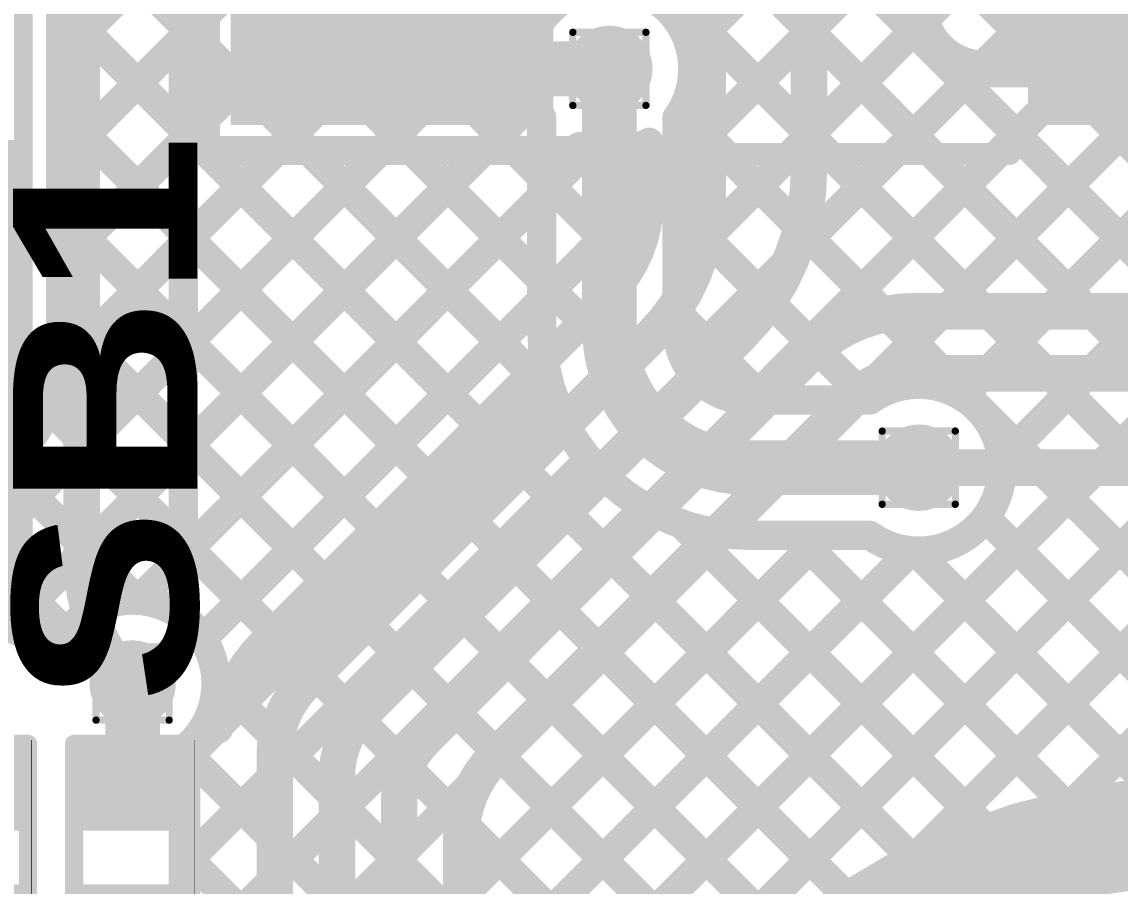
# Model space of a CAD drawing. Header units: inches. Extents: x -17 to 443, y -40 to 218.
# Drawn here: x 104.4 to 112.03, y 137.41 to 143.41 of the extents above; entities that cross this region are included whole.
import ezdxf

# ---------------------------------------------------------------- set-up
doc = ezdxf.new("R2010")
doc.units = ezdxf.units.IN
for name, color, linetype in [('Bottom Layer', 5, 'Continuous'), ('Drill Drawing', 1, 'Continuous'), ('Top Layer', 1, 'Continuous'), ('Top Overlay', 2, 'Continuous'), ('Top Paste', 8, 'Continuous'), ('Top Solder', 216, 'Continuous'), ('Via Holes', 16, 'Continuous')]:
    doc.layers.add(name, color=color, linetype=linetype)
doc.styles.add('Arial Black_Bold', font='', dxfattribs={"height": 0.2})
doc.styles.get('Arial Black_Bold').set_extended_font_data('Arial Black', bold=True)

# ---------------------------------------------------------------- blocks, each defined once
blk = doc.blocks.new('S______B______0402_20')
at = {"layer": 'Top Layer'}
for points in [[(-0.6985, -0.3175), (-0.6985, 0.3175), (-0.2412999999999999, 0.3175), (-0.2413, -0.3175)], [(0.2412999999999999, -0.3175), (0.2413, 0.3175), (0.6985, 0.3175), (0.6985, -0.3175)]]:
    blk.add_hatch(color=1, dxfattribs=at).paths.add_polyline_path(points)
at = {"layer": 'Top Paste'}
for points in [[(-0.6985, -0.3175), (-0.6985, 0.3175), (-0.2412999999999999, 0.3175), (-0.2413, -0.3175)], [(0.2412999999999999, -0.3175), (0.2413, 0.3175), (0.6985, 0.3175), (0.6985, -0.3175)]]:
    blk.add_hatch(color=8, dxfattribs=at).paths.add_polyline_path(points)
at = {"layer": 'Top Solder'}
for points in [[(-0.75350116, -0.37250116), (-0.75350116, 0.37250116), (-0.1862988399999999, 0.37250116), (-0.18629884, -0.37250116)], [(0.1862988399999999, -0.37250116), (0.18629884, 0.37250116), (0.75350116, 0.37250116), (0.75350116, -0.37250116)]]:
    blk.add_hatch(color=216, dxfattribs=at).paths.add_polyline_path(points)
at = {"layer": 'Top Overlay'}
for points, const_width in [([(-0.7874, 0.4064), (0.7874, 0.4064)], 0.127), ([(-0.7874, 0.4064), (-0.7874, -0.4064)], 0.127), ([(0.7874, 0.4064), (0.7874, -0.4064)], 0.127), ([(-0.7874, -0.4064), (0.7874, -0.4064)], 0.127), ([(-0.8128, -0.4318), (0.8128, -0.4318)], 0.0032258)]:
    blk.add_lwpolyline(points, dxfattribs=dict(at, const_width=const_width))
for points, const_width in [([(-0.8191499999999999, 0.4064, 1), (-0.7556499999999999, 0.4064, 1)], 0.0635), ([(-0.8191499999999999, 0.4064, 1), (-0.7556499999999999, 0.4064, 1)], 0.0635), ([(0.7556499999999999, 0.4064, 1), (0.8191499999999999, 0.4064, 1)], 0.0635), ([(0.7556499999999999, 0.4064, 1), (0.8191499999999999, 0.4064, 1)], 0.0635), ([(-0.8191499999999999, -0.4064, 1), (-0.7556499999999999, -0.4064, 1)], 0.0635), ([(-0.8191499999999999, -0.4064, 1), (-0.7556499999999999, -0.4064, 1)], 0.0635), ([(0.7556499999999999, -0.4064, 1), (0.8191499999999999, -0.4064, 1)], 0.0635), ([(0.7556499999999999, -0.4064, 1), (0.8191499999999999, -0.4064, 1)], 0.0635), ([(-0.81360518, -0.4318, 1), (-0.8119948199999999, -0.4318, 1)], 0.0016129), ([(0.8119948199999999, -0.4318, 1), (0.81360518, -0.4318, 1)], 0.0016129)]:
    blk.add_lwpolyline(points, format="xyb", close=True, dxfattribs=dict(at, const_width=const_width))
blk = doc.blocks.new('S______B______0402_21')
at = {"layer": 'Top Layer'}
for points in [[(-0.6985, -0.3175), (-0.6985, 0.3175), (-0.2412999999999999, 0.3175), (-0.2413, -0.3175)], [(0.2412999999999999, -0.3175), (0.2413, 0.3175), (0.6985, 0.3175), (0.6985, -0.3175)]]:
    blk.add_hatch(color=1, dxfattribs=at).paths.add_polyline_path(points)
at = {"layer": 'Top Paste'}
for points in [[(-0.6985, -0.3175), (-0.6985, 0.3175), (-0.2412999999999999, 0.3175), (-0.2413, -0.3175)], [(0.2412999999999999, -0.3175), (0.2413, 0.3175), (0.6985, 0.3175), (0.6985, -0.3175)]]:
    blk.add_hatch(color=8, dxfattribs=at).paths.add_polyline_path(points)
at = {"layer": 'Top Solder'}
for points in [[(-0.75350116, -0.37250116), (-0.75350116, 0.37250116), (-0.1862988399999999, 0.37250116), (-0.18629884, -0.37250116)], [(0.1862988399999999, -0.37250116), (0.18629884, 0.37250116), (0.75350116, 0.37250116), (0.75350116, -0.37250116)]]:
    blk.add_hatch(color=216, dxfattribs=at).paths.add_polyline_path(points)
at = {"layer": 'Top Overlay'}
for points, const_width in [([(-0.7874, 0.4064), (0.7874, 0.4064)], 0.127), ([(-0.7874, 0.4064), (-0.7874, -0.4064)], 0.127), ([(0.7874, 0.4064), (0.7874, -0.4064)], 0.127), ([(-0.7874, -0.4064), (0.7874, -0.4064)], 0.127), ([(-0.8128, -0.4318), (0.8128, -0.4318)], 0.0032258)]:
    blk.add_lwpolyline(points, dxfattribs=dict(at, const_width=const_width))
for points, const_width in [([(-0.8191499999999999, 0.4064, 1), (-0.7556499999999999, 0.4064, 1)], 0.0635), ([(-0.8191499999999999, 0.4064, 1), (-0.7556499999999999, 0.4064, 1)], 0.0635), ([(0.7556499999999999, 0.4064, 1), (0.8191499999999999, 0.4064, 1)], 0.0635), ([(0.7556499999999999, 0.4064, 1), (0.8191499999999999, 0.4064, 1)], 0.0635), ([(-0.8191499999999999, -0.4064, 1), (-0.7556499999999999, -0.4064, 1)], 0.0635), ([(-0.8191499999999999, -0.4064, 1), (-0.7556499999999999, -0.4064, 1)], 0.0635), ([(0.7556499999999999, -0.4064, 1), (0.8191499999999999, -0.4064, 1)], 0.0635), ([(0.7556499999999999, -0.4064, 1), (0.8191499999999999, -0.4064, 1)], 0.0635), ([(-0.81360518, -0.4318, 1), (-0.8119948199999999, -0.4318, 1)], 0.0016129), ([(0.8119948199999999, -0.4318, 1), (0.81360518, -0.4318, 1)], 0.0016129)]:
    blk.add_lwpolyline(points, format="xyb", close=True, dxfattribs=dict(at, const_width=const_width))
at = {"layer": 'Top Overlay', "style": 'Arial Black_Bold'}
blk.add_text('SB1', height=1.27, dxfattribs=at).set_placement((1.06888788, -0.4388358))
blk = doc.blocks.new('14_SO_27')
at = {"layer": 'Top Layer'}
for points in [[(-1.7501108, -3.5230054), (-1.7501108, -4.096994599999999), (-3.7881052, -4.096994599999999), (-3.7881052, -3.5230054)], [(3.7881052, -3.5230054), (3.7881052, -4.096994599999999), (1.7501108, -4.096994599999999), (1.7501108, -3.5230054)]]:
    blk.add_hatch(color=1, dxfattribs=at).paths.add_polyline_path(points)
at = {"layer": 'Top Paste'}
for points in [[(-1.7501108, -3.5230054), (-1.7501108, -4.096994599999999), (-3.7881052, -4.096994599999999), (-3.7881052, -3.5230054)], [(3.7881052, -3.5230054), (3.7881052, -4.096994599999999), (1.7501108, -4.096994599999999), (1.7501108, -3.5230054)]]:
    blk.add_hatch(color=8, dxfattribs=at).paths.add_polyline_path(points)
at = {"layer": 'Top Solder'}
for points in [[(-1.6485108, -3.421405399999999), (-1.6485108, -4.1985946), (-3.8897052, -4.1985946), (-3.8897052, -3.421405399999999)], [(3.8897052, -3.421405399999999), (3.8897052, -4.1985946), (1.6485108, -4.1985946), (1.6485108, -3.421405399999999)]]:
    blk.add_hatch(color=216, dxfattribs=at).paths.add_polyline_path(points)
at = {"layer": 'Top Overlay', "const_width": 0.1524}
blk.add_lwpolyline([(-1.5213838, -4.4012104), (1.5214346, -4.4012104)], dxfattribs=at)
at = {"layer": 'Top Overlay', "const_width": 0.0762}
for points in [[(-1.5594838, -4.4012104, 1), (-1.4832838, -4.4012104, 1)], [(1.4833346, -4.4012104, 1), (1.5595346, -4.4012104, 1)]]:
    blk.add_lwpolyline(points, format="xyb", close=True, dxfattribs=at)

msp = doc.modelspace()

# ---------------------------------------------------------------- hatches: boundary and pattern name
at = {"layer": 'Bottom Layer'}
h = msp.add_hatch(color=5, dxfattribs=at)
edge = h.paths.add_edge_path()
edge.add_arc((108.47774596, 143.07947), 0.2999994, 0, 360)
h = msp.add_hatch(color=5, dxfattribs=at)
edge = h.paths.add_edge_path()
edge.add_arc((110.62669772, 140.31087), 0.2999994, 0, 360)
h = msp.add_hatch(color=5, dxfattribs=at)
edge = h.paths.add_edge_path()
edge.add_arc((105.16569772, 138.81227), 0.2999994, 0, 360)
at = {"layer": 'Top Layer'}
h = msp.add_hatch(color=1, dxfattribs=at)
edge = h.paths.add_edge_path()
edge.add_arc((108.47774596, 143.07947), 0.2999994, 0, 360)
h = msp.add_hatch(color=1, dxfattribs=at)
edge = h.paths.add_edge_path()
edge.add_arc((110.62669772, 140.31087), 0.2999994, 0, 360)
h = msp.add_hatch(color=1, dxfattribs=at)
edge = h.paths.add_edge_path()
edge.add_arc((105.16569772, 138.81227), 0.2999994, 0, 360)
at = {"layer": 'Via Holes'}
h = msp.add_hatch(color=7, dxfattribs=at)
edge = h.paths.add_edge_path()
edge.add_arc((108.47774596, 143.07947), 0.1499997, 0, 360)
h = msp.add_hatch(color=7, dxfattribs=at)
edge = h.paths.add_edge_path()
edge.add_arc((110.62669772, 140.31087), 0.1499997, 0, 360)
h = msp.add_hatch(color=7, dxfattribs=at)
edge = h.paths.add_edge_path()
edge.add_arc((105.16569772, 138.81227), 0.1499997, 0, 360)

# ---------------------------------------------------------------- linework, layer by layer
at = {"layer": 'Bottom Layer'}
for points, const_width in [([(105.51875772, 159.05386528), (105.51876026, 139.27167218)], 0.2032), ([(104.3442414, 139.56443258), (104.3442414, 158.76110742)], 0.254), ([(104.81239388, 139.66521978), (104.81239388, 158.66032022)], 0.254), ([(109.00897172, 141.04175246), (116.192046, 148.22482674)], 0.2032), ([(105.51876026, 147.69066982), (115.26081596, 137.94861412)], 0.2032), ([(109.46641048, 140.78077), (116.192046, 147.50640552)], 0.2032), ([(105.51876026, 146.9722486), (114.67805106, 137.8129578)], 0.2032), ([(110.1848317, 140.78077), (116.192046, 146.7879843)], 0.2032), ([(108.94764596, 142.41726914), (112.8766475, 146.34627068)], 0.2032), ([(108.94764596, 141.69884792), (113.59506872, 146.34627068)], 0.2032), ([(109.0382376, 143.226282), (112.15822628, 146.34627068)], 0.2032), ([(110.92815254, 140.80566962), (116.192046, 146.06956308)], 0.2032), ([(110.92815254, 140.80566962), (116.192046, 146.06956308)], 0.2032), ([(105.51876026, 143.29891076), (107.90171714, 145.68186764)], 0.2032), ([(105.51876026, 145.53540616), (107.90282204, 143.15134438)], 0.2032), ([(111.20376032, 140.36285618), (116.19204854, 145.3511444)], 0.2032), ([(105.51876026, 142.58048954), (108.11000222, 145.1717315)], 0.2032), ([(105.51876026, 141.1436471), (109.52468316, 145.14957)], 0.2032), ([(109.49670252, 145.14957), (116.0052163, 138.64105622)], 0.2032), ([(110.21027996, 145.15441378), (116.17938156, 139.18531218)], 0.2032), ([(105.51876026, 141.86206832), (108.78484212, 145.12815018)], 0.2032), ([(108.79391246, 145.13393884), (115.69274804, 138.23510326)], 0.2032), ([(105.51876026, 144.81698494), (108.00784596, 142.32789924)], 0.2032), ([(105.59749772, 134.03817236), (116.19204854, 144.63272318)], 0.2032), ([(105.51876026, 144.09856372), (108.00784596, 141.60947802)], 0.2032), ([(105.59749772, 133.31975114), (116.19204854, 143.91430196)], 0.2032), ([(105.51876026, 143.3801425), (108.08650722, 140.81239554)], 0.2032), ([(105.59749772, 132.60132992), (116.19204854, 143.19588074)], 0.2032), ([(108.47774596, 141.28199074), (108.47774596, 143.07947)], 0.3809999999999999), ([(105.51876026, 140.42522588), (107.94506732, 142.85153294)], 0.2032), ([(108.98072438, 142.79186326), (113.96072966, 137.81185798)], 0.2032), ([(108.00784596, 141.28199074), (108.00784596, 142.74050446)], 0.2032), ([(108.94764596, 141.28199074), (108.94764596, 142.74050446)], 0.2032), ([(105.51876026, 142.66172128), (110.79616652, 137.38431502)], 0.2032), ([(111.31764884, 137.60305982), (116.19204854, 142.47745952)], 0.2032), ([(105.51876026, 139.70680466), (108.00784596, 142.19589036)], 0.2032), ([(108.94764596, 142.10652046), (110.27339642, 140.78077)], 0.2032), ([(105.51876026, 141.94330006), (110.34494314, 137.11711718)], 0.2032), ([(105.65420322, 139.1238264), (108.00784596, 141.47746914)], 0.2032), ([(108.94764596, 141.38809924), (109.5549752, 140.78077)], 0.2032), ([(105.51876026, 141.22487884), (109.94238108, 136.80125802)], 0.2032), ([(105.51876026, 138.26996222), (108.08012674, 140.8313287)], 0.2032), ([(109.4488667, 140.78077), (110.28773218, 140.78077)], 0.2032), ([(105.51876026, 140.50645762), (109.5862172, 136.43900068)], 0.2032), ([(105.51876026, 137.551541), (108.33498526, 140.367766)], 0.2032), ([(109.4488667, 140.31087), (110.62669772, 140.31087)], 0.3809999999999999), ([(105.59784824, 136.91220776), (108.72286104, 140.03722056)], 0.2032), ([(111.09052458, 139.96364184), (113.24231098, 137.81185544)], 0.2032), ([(108.9792715, 139.91963126), (111.30138014, 137.59752262)], 0.2032), ([(105.59749772, 135.4750148), (109.96345292, 139.84097)], 0.2032), ([(105.59749772, 135.4750148), (109.96345292, 139.84097)], 0.2032), ([(105.69527502, 136.29121332), (109.25775964, 139.85369794)], 0.2032), ([(109.4488667, 139.84097), (110.28773218, 139.84097)], 0.2032), ([(109.77635398, 139.84097), (111.8707948, 137.74652918)], 0.2032), ([(105.51876026, 139.7880364), (109.27660898, 136.03018768)], 0.2032), ([(105.59749772, 134.75659358), (110.57471154, 139.7338074)], 0.2032), ([(110.60382248, 139.73192272), (112.52440538, 137.81133982)], 0.2032), ([(105.74421828, 138.84415716), (109.01616754, 135.5722079)], 0.2032), ([(105.51876026, 136.98567218), (105.51876026, 138.35286782)], 0.2032), ([(105.51876026, 136.98567218), (105.51876026, 138.35286782)], 0.2032), ([(105.51876026, 138.35119396), (108.81072472, 135.0592295)], 0.2032), ([(105.51876026, 137.63279306), (108.6713981, 134.48015522)], 0.2032)]:
    msp.add_lwpolyline(points, dxfattribs=dict(at, const_width=const_width))
for points, const_width in [([(108.00784596, 142.74050446, -1.373922746559199), (109.05714536, 143.07947)], 0.2032), ([(109.05714536, 143.07947, -0.1575126010739687), (108.94764596, 142.74050446)], 0.2032), ([(108.62935602, 140.76095546, -0.142533542955739), (108.47774596, 141.28199074)], 0.3809999999999999), ([(108.2328163, 140.50884014, -0.1425335271752512), (108.00784596, 141.28199074)], 0.2032), ([(109.02589574, 141.01307078, -0.1425335271752584), (108.94764596, 141.28199074)], 0.2032), ([(109.17994674, 140.85901978, -0.1099794850191698), (109.02589574, 141.01307078)], 0.2032), ([(110.28773218, 140.78077, -0.6116313509978089), (111.20609712, 140.31087)], 0.2032), ([(108.92783142, 140.46248006, -0.1099794850191698), (108.62935602, 140.76095546)], 0.3809999999999999), ([(109.4488667, 140.78077, -0.1425335271752582), (109.17994674, 140.85901978)], 0.2032), ([(108.6757161, 140.06594034, -0.1099794850191698), (108.2328163, 140.50884014)], 0.2032), ([(109.4488667, 140.31087, -0.142533542955739), (108.92783142, 140.46248006)], 0.3809999999999999), ([(111.20609712, 140.31087, -0.6116313509978086), (110.28773218, 139.84097)], 0.2032), ([(109.4488667, 139.84097, -0.1425335271752512), (108.6757161, 140.06594034)], 0.2032), ([(105.16494334, 138.81302438, -0.1986821990466079), (104.81239388, 139.66521978)], 0.254), ([(104.3442414, 139.56443258, -0.1081001534117871), (104.24708386, 139.1202958)], 0.254), ([(105.51876026, 139.27167218, -0.2329690430522844), (105.74509712, 138.81227)], 0.2032), ([(105.16569772, 138.81227, -0.0002214178239126), (105.16494334, 138.81302438)], 0.254), ([(105.74509712, 138.81227, -0.2329689999296403), (105.51876026, 138.35286782)], 0.2032), ([(111.81377434, 137.73561988, -0.0327376868529783), (112.32834786, 137.8033566)], 0.2032), ([(111.31244692, 137.60129706, -0.0327375612256447), (111.81377434, 137.73561988)], 0.2032), ([(110.8329381, 137.4026843, -0.0327378004928497), (111.31244692, 137.60129706)], 0.2032), ([(110.3834597, 137.14318266, -0.0327375626027235), (110.8329381, 137.4026843)], 0.2032)]:
    msp.add_lwpolyline(points, format="xyb", dxfattribs=dict(at, const_width=const_width))
for points, const_width in [([(105.46796026, 143.3801425, 1), (105.56956026, 143.3801425, 1)], 0.1016), ([(105.46796026, 143.29891076, 1), (105.56956026, 143.29891076, 1)], 0.1016), ([(108.38249596, 143.07947, 1), (108.57299596, 143.07947, 1)], 0.1905), ([(108.9874376, 143.226282, 1), (109.0890376, 143.226282, 1)], 0.1016), ([(107.85202204, 143.15134438, 1), (107.95362204, 143.15134438, 1)], 0.1016), ([(109.00634536, 143.07947, 1), (109.10794536, 143.07947, 1)], 0.1016), ([(109.00634536, 143.07947, 1), (109.10794536, 143.07947, 1)], 0.1016), ([(107.89426732, 142.85153294, 1), (107.99586732, 142.85153294, 1)], 0.1016), ([(108.92992438, 142.79186326, 1), (109.03152438, 142.79186326, 1)], 0.1016), ([(107.95704596, 142.74050446, 1), (108.05864596, 142.74050446, 1)], 0.1016), ([(107.95704596, 142.74050446, 1), (108.05864596, 142.74050446, 1)], 0.1016), ([(108.89684596, 142.74050446, 1), (108.99844596, 142.74050446, 1)], 0.1016), ([(108.89684596, 142.74050446, 1), (108.99844596, 142.74050446, 1)], 0.1016), ([(105.46796026, 142.66172128, 1), (105.56956026, 142.66172128, 1)], 0.1016), ([(105.46796026, 142.58048954, 1), (105.56956026, 142.58048954, 1)], 0.1016), ([(108.89684596, 142.41726914, 1), (108.99844596, 142.41726914, 1)], 0.1016), ([(107.95704596, 142.32789924, 1), (108.05864596, 142.32789924, 1)], 0.1016), ([(107.95704596, 142.19589036, 1), (108.05864596, 142.19589036, 1)], 0.1016), ([(108.89684596, 142.10652046, 1), (108.99844596, 142.10652046, 1)], 0.1016), ([(105.46796026, 141.94330006, 1), (105.56956026, 141.94330006, 1)], 0.1016), ([(105.46796026, 141.86206832, 1), (105.56956026, 141.86206832, 1)], 0.1016), ([(108.89684596, 141.69884792, 1), (108.99844596, 141.69884792, 1)], 0.1016), ([(107.95704596, 141.60947802, 1), (108.05864596, 141.60947802, 1)], 0.1016), ([(107.95704596, 141.47746914, 1), (108.05864596, 141.47746914, 1)], 0.1016), ([(108.38249596, 141.28199074, 1), (108.57299596, 141.28199074, 1)], 0.1905), ([(108.38249596, 141.28199074, 1), (108.57299596, 141.28199074, 1)], 0.1905), ([(108.89684596, 141.38809924, 1), (108.99844596, 141.38809924, 1)], 0.1016), ([(107.95704596, 141.28199074, 1), (108.05864596, 141.28199074, 1)], 0.1016), ([(107.95704596, 141.28199074, 1), (108.05864596, 141.28199074, 1)], 0.1016), ([(108.89684596, 141.28199074, 1), (108.99844596, 141.28199074, 1)], 0.1016), ([(108.89684596, 141.28199074, 1), (108.99844596, 141.28199074, 1)], 0.1016), ([(105.46796026, 141.22487884, 1), (105.56956026, 141.22487884, 1)], 0.1016), ([(105.46796026, 141.1436471, 1), (105.56956026, 141.1436471, 1)], 0.1016), ([(108.95817172, 141.04175246, 1), (109.05977172, 141.04175246, 1)], 0.1016), ([(108.97509574, 141.01307078, 1), (109.07669574, 141.01307078, 1)], 0.1016), ([(108.97509574, 141.01307078, 1), (109.07669574, 141.01307078, 1)], 0.1016), ([(108.02932674, 140.8313287, 1), (108.13092674, 140.8313287, 1)], 0.1016), ([(108.03570722, 140.81239554, 1), (108.13730722, 140.81239554, 1)], 0.1016), ([(108.53410602, 140.76095546, 1), (108.72460602, 140.76095546, 1)], 0.1905), ([(108.53410602, 140.76095546, 1), (108.72460602, 140.76095546, 1)], 0.1905), ([(109.12914674, 140.85901978, 1), (109.23074674, 140.85901978, 1)], 0.1016), ([(109.12914674, 140.85901978, 1), (109.23074674, 140.85901978, 1)], 0.1016), ([(110.87735254, 140.80566962, 1), (110.97895254, 140.80566962, 1)], 0.1016), ([(110.87735254, 140.80566962, 1), (110.97895254, 140.80566962, 1)], 0.1016), ([(109.3980667, 140.78077, 1), (109.4996667, 140.78077, 1)], 0.1016), ([(109.3980667, 140.78077, 1), (109.4996667, 140.78077, 1)], 0.1016), ([(109.41561048, 140.78077, 1), (109.51721048, 140.78077, 1)], 0.1016), ([(109.5041752, 140.78077, 1), (109.6057752, 140.78077, 1)], 0.1016), ([(110.1340317, 140.78077, 1), (110.2356317, 140.78077, 1)], 0.1016), ([(110.22259642, 140.78077, 1), (110.32419642, 140.78077, 1)], 0.1016), ([(110.23693218, 140.78077, 1), (110.33853218, 140.78077, 1)], 0.1016), ([(110.23693218, 140.78077, 1), (110.33853218, 140.78077, 1)], 0.1016), ([(105.46796026, 140.50645762, 1), (105.56956026, 140.50645762, 1)], 0.1016), ([(108.1820163, 140.50884014, 1), (108.2836163, 140.50884014, 1)], 0.1016), ([(108.1820163, 140.50884014, 1), (108.2836163, 140.50884014, 1)], 0.1016), ([(108.83258142, 140.46248006, 1), (109.02308142, 140.46248006, 1)], 0.1905), ([(108.83258142, 140.46248006, 1), (109.02308142, 140.46248006, 1)], 0.1905), ([(105.46796026, 140.42522588, 1), (105.56956026, 140.42522588, 1)], 0.1016), ([(108.28418526, 140.367766, 1), (108.38578526, 140.367766, 1)], 0.1016), ([(109.3536167, 140.31087, 1), (109.5441167, 140.31087, 1)], 0.1905), ([(109.3536167, 140.31087, 1), (109.5441167, 140.31087, 1)], 0.1905), ([(110.53144772, 140.31087, 1), (110.72194772, 140.31087, 1)], 0.1905), ([(111.15296032, 140.36285618, 1), (111.25456032, 140.36285618, 1)], 0.1016), ([(111.15529712, 140.31087, 1), (111.25689712, 140.31087, 1)], 0.1016), ([(111.15529712, 140.31087, 1), (111.25689712, 140.31087, 1)], 0.1016), ([(108.6249161, 140.06594034, 1), (108.7265161, 140.06594034, 1)], 0.1016), ([(108.6249161, 140.06594034, 1), (108.7265161, 140.06594034, 1)], 0.1016), ([(108.67206104, 140.03722056, 1), (108.77366104, 140.03722056, 1)], 0.1016), ([(111.03972458, 139.96364184, 1), (111.14132458, 139.96364184, 1)], 0.1016), ([(108.9284715, 139.91963126, 1), (109.0300715, 139.91963126, 1)], 0.1016), ([(109.20695964, 139.85369794, 1), (109.30855964, 139.85369794, 1)], 0.1016), ([(109.3980667, 139.84097, 1), (109.4996667, 139.84097, 1)], 0.1016), ([(109.3980667, 139.84097, 1), (109.4996667, 139.84097, 1)], 0.1016), ([(109.72555398, 139.84097, 1), (109.82715398, 139.84097, 1)], 0.1016), ([(109.91265292, 139.84097, 1), (110.01425292, 139.84097, 1)], 0.1016), ([(109.91265292, 139.84097, 1), (110.01425292, 139.84097, 1)], 0.1016), ([(110.23693218, 139.84097, 1), (110.33853218, 139.84097, 1)], 0.1016), ([(110.23693218, 139.84097, 1), (110.33853218, 139.84097, 1)], 0.1016), ([(105.46796026, 139.7880364, 1), (105.56956026, 139.7880364, 1)], 0.1016), ([(110.52391154, 139.7338074, 1), (110.62551154, 139.7338074, 1)], 0.1016), ([(110.55302248, 139.73192272, 1), (110.65462248, 139.73192272, 1)], 0.1016), ([(104.74889388, 139.66521978, 1), (104.87589388, 139.66521978, 1)], 0.127), ([(104.74889388, 139.66521978, 1), (104.87589388, 139.66521978, 1)], 0.127), ([(105.46796026, 139.70680466, 1), (105.56956026, 139.70680466, 1)], 0.1016), ([(104.2807414, 139.56443258, 1), (104.4077414, 139.56443258, 1)], 0.127), ([(104.2807414, 139.56443258, 1), (104.4077414, 139.56443258, 1)], 0.127), ([(105.46796026, 139.27167218, 1), (105.56956026, 139.27167218, 1)], 0.1016), ([(105.46796026, 139.27167218, 1), (105.56956026, 139.27167218, 1)], 0.1016), ([(105.60340322, 139.1238264, 1), (105.70500322, 139.1238264, 1)], 0.1016), ([(105.10144334, 138.81302438, 1), (105.22844334, 138.81302438, 1)], 0.127), ([(105.10144334, 138.81302438, 1), (105.22844334, 138.81302438, 1)], 0.127), ([(105.10219772, 138.81227, 1), (105.22919772, 138.81227, 1)], 0.127), ([(105.69341828, 138.84415716, 1), (105.79501828, 138.84415716, 1)], 0.1016), ([(105.69429712, 138.81227, 1), (105.79589712, 138.81227, 1)], 0.1016), ([(105.69429712, 138.81227, 1), (105.79589712, 138.81227, 1)], 0.1016), ([(105.46796026, 138.35286782, 1), (105.56956026, 138.35286782, 1)], 0.1016), ([(105.46796026, 138.35286782, 1), (105.56956026, 138.35286782, 1)], 0.1016), ([(105.46796026, 138.35286782, 1), (105.56956026, 138.35286782, 1)], 0.1016), ([(105.46796026, 138.35119396, 1), (105.56956026, 138.35119396, 1)], 0.1016), ([(105.46796026, 138.26996222, 1), (105.56956026, 138.26996222, 1)], 0.1016), ([(111.8199948, 137.74652918, 1), (111.9215948, 137.74652918, 1)], 0.1016), ([(111.76297434, 137.73561988, 1), (111.86457434, 137.73561988, 1)], 0.1016), ([(111.76297434, 137.73561988, 1), (111.86457434, 137.73561988, 1)], 0.1016), ([(105.46796026, 137.63279306, 1), (105.56956026, 137.63279306, 1)], 0.1016), ([(111.25058014, 137.59752262, 1), (111.35218014, 137.59752262, 1)], 0.1016), ([(111.26164692, 137.60129706, 1), (111.36324692, 137.60129706, 1)], 0.1016), ([(111.26164692, 137.60129706, 1), (111.36324692, 137.60129706, 1)], 0.1016), ([(111.26684884, 137.60305982, 1), (111.36844884, 137.60305982, 1)], 0.1016), ([(105.46796026, 137.551541, 1), (105.56956026, 137.551541, 1)], 0.1016), ([(110.74536652, 137.38431502, 1), (110.84696652, 137.38431502, 1)], 0.1016), ([(110.7821381, 137.4026843, 1), (110.8837381, 137.4026843, 1)], 0.1016), ([(110.7821381, 137.4026843, 1), (110.8837381, 137.4026843, 1)], 0.1016)]:
    msp.add_lwpolyline(points, format="xyb", close=True, dxfattribs=dict(at, const_width=const_width))
at = {"layer": 'Drill Drawing', "const_width": 0.0508}
for points in [[(108.22374596, 143.33347), (108.73174596, 143.33347)], [(108.22374596, 142.82547), (108.22374596, 143.33347)], [(108.73174596, 142.82547), (108.73174596, 143.33347)], [(108.22374596, 142.82547), (108.73174596, 142.82547)], [(110.37269772, 140.56487), (110.88069772, 140.56487)], [(110.37269772, 140.05687), (110.37269772, 140.56487)], [(110.88069772, 140.05687), (110.88069772, 140.56487)], [(110.37269772, 140.05687), (110.88069772, 140.05687)], [(104.91169772, 139.06627), (105.41969772, 139.06627)], [(104.91169772, 138.55827), (104.91169772, 139.06627)], [(105.41969772, 138.55827), (105.41969772, 139.06627)], [(104.91169772, 138.55827), (105.41969772, 138.55827)]]:
    msp.add_lwpolyline(points, dxfattribs=at)
at = {"layer": 'Drill Drawing', "const_width": 0.0254}
for points in [[(108.21104596, 143.33347, 1), (108.23644596, 143.33347, 1)], [(108.21104596, 143.33347, 1), (108.23644596, 143.33347, 1)], [(108.71904596, 143.33347, 1), (108.74444596, 143.33347, 1)], [(108.71904596, 143.33347, 1), (108.74444596, 143.33347, 1)], [(108.21104596, 142.82547, 1), (108.23644596, 142.82547, 1)], [(108.21104596, 142.82547, 1), (108.23644596, 142.82547, 1)], [(108.71904596, 142.82547, 1), (108.74444596, 142.82547, 1)], [(108.71904596, 142.82547, 1), (108.74444596, 142.82547, 1)], [(110.35999772, 140.56487, 1), (110.38539772, 140.56487, 1)], [(110.35999772, 140.56487, 1), (110.38539772, 140.56487, 1)], [(110.86799772, 140.56487, 1), (110.89339772, 140.56487, 1)], [(110.86799772, 140.56487, 1), (110.89339772, 140.56487, 1)], [(110.35999772, 140.05687, 1), (110.38539772, 140.05687, 1)], [(110.35999772, 140.05687, 1), (110.38539772, 140.05687, 1)], [(110.86799772, 140.05687, 1), (110.89339772, 140.05687, 1)], [(110.86799772, 140.05687, 1), (110.89339772, 140.05687, 1)], [(104.89899772, 139.06627, 1), (104.92439772, 139.06627, 1)], [(104.89899772, 139.06627, 1), (104.92439772, 139.06627, 1)], [(105.40699772, 139.06627, 1), (105.43239772, 139.06627, 1)], [(105.40699772, 139.06627, 1), (105.43239772, 139.06627, 1)], [(104.89899772, 138.55827, 1), (104.92439772, 138.55827, 1)], [(104.89899772, 138.55827, 1), (104.92439772, 138.55827, 1)], [(105.40699772, 138.55827, 1), (105.43239772, 138.55827, 1)], [(105.40699772, 138.55827, 1), (105.43239772, 138.55827, 1)]]:
    msp.add_lwpolyline(points, format="xyb", close=True, dxfattribs=at)
at = {"layer": 'Top Layer'}
for points, const_width in [([(109.16010172, 142.15778528), (109.16010172, 147.72470836)], 0.254), ([(109.86469772, 142.38457426), (109.86469772, 145.54884784)], 0.254), ([(104.66487068, 141.14235424), (104.66487068, 145.28040794)], 0.2032), ([(106.96858972, 143.07947), (106.96858972, 144.34947)], 0.3809999999999999), ([(104.66487068, 144.23405494), (105.67019252, 143.2287331)], 0.2032), ([(104.66487068, 143.16341954), (105.67019252, 144.16874138)], 0.2032), ([(105.67019252, 142.5130754), (105.67019252, 143.6458646)], 0.2032), ([(104.66487068, 143.51563372), (107.57651332, 140.60399108)], 0.2032), ([(104.66487068, 142.44499832), (105.67019252, 143.45032016)], 0.2032), ([(106.96858972, 143.07947), (108.47774596, 143.07947)], 0.3809999999999999), ([(111.08389772, 143.07947), (112.50680572, 143.07947)], 0.254), ([(104.66487068, 142.7972125), (107.21730398, 140.24478174)], 0.2032), ([(104.66487068, 141.7265771), (105.67019252, 142.73189894)], 0.2032), ([(108.75370172, 142.15778528), (108.75370172, 142.57000696)], 0.2032), ([(103.42714646, 139.05201044), (106.88821142, 142.5130754)], 0.2032), ([(104.37401274, 139.2804555), (107.60663264, 142.5130754)], 0.2032), ([(104.6550993, 140.9983845), (106.1697902, 142.5130754)], 0.2032), ([(105.20247946, 139.390501), (108.33095174, 142.51897328)], 0.2032), ([(105.67019252, 142.5130754), (108.26698692, 142.5130754)], 0.2032), ([(106.38585022, 142.5130754), (107.9357252, 140.96320296)], 0.2032), ([(107.10427144, 142.5130754), (108.29493454, 141.3224123)], 0.2032), ([(107.82269266, 142.5130754), (108.63214494, 141.70362312)], 0.2032), ([(108.54964066, 142.50454862), (108.75370172, 142.30048756)], 0.2032), ([(105.65421084, 139.12381116), (108.75370172, 142.22330204)], 0.2032), ([(104.66487068, 142.07879128), (106.8580921, 139.88556986)], 0.2032), ([(106.07251328, 139.09999104), (108.48647848, 141.51395624)], 0.2032), ([(110.59743184, 141.39706544), (113.67095884, 141.39706544)], 0.254), ([(104.66487068, 141.36037006), (106.49888276, 139.52636052)], 0.2032), ([(106.3595282, 138.81227), (108.77476848, 141.22751028)], 0.254), ([(106.7641502, 138.60623536), (109.38542766, 141.22751282)], 0.254), ([(107.1959502, 138.42737872), (109.86469518, 141.0961237)], 0.254), ([(109.86469518, 141.0961237), (109.86908176, 141.10040868)], 0.254), ([(110.59743184, 140.96526544), (113.99337628, 140.96526544)], 0.254), ([(107.68349812, 138.30427), (110.16563946, 140.78641134)], 0.254), ([(104.58035726, 140.72646226), (106.13967088, 139.16714864)], 0.2032), ([(110.62669772, 140.31087), (114.56228548, 140.31087)], 0.254), ([(104.27224002, 140.31615828), (105.19760774, 139.39079056)], 0.2032), ([(103.77809572, 140.09188136), (104.70557926, 139.16439782)], 0.2032), ([(105.16569772, 138.07567), (105.16569772, 138.81227)], 0.3809999999999999), ([(105.74421828, 138.84418002), (105.83668698, 138.75171132)], 0.2032), ([(105.76259772, 138.49972046), (105.76259772, 138.58367)], 0.2032), ([(106.15349356, 135.340852), (106.15349356, 138.31485926)], 0.254), ([(106.58529356, 135.13639216), (106.58529356, 138.1744379)], 0.254), ([(107.01709356, 135.06616624), (107.01709356, 137.99558126)], 0.254), ([(107.44889356, 134.9981552), (107.44889356, 137.73788556)], 0.254)]:
    msp.add_lwpolyline(points, dxfattribs=dict(at, const_width=const_width))
for points, const_width in [([(111.08389772, 143.07947, -0.4142135623730951), (110.62669772, 143.53667)], 0.254), ([(108.75370172, 142.57000696, -0.2206584794051921), (108.26698692, 142.53976318)], 0.2032), ([(109.86469772, 142.38457426, -0.198912367379658), (109.38542766, 141.22751282)], 0.254), ([(109.16010172, 142.15778528, -0.198912367379658), (108.77476848, 141.22751282)], 0.254), ([(108.75370172, 142.15778528, -0.198912367379658), (108.4874005, 141.5148808)], 0.2032), ([(109.86908176, 141.10040868, -0.1958396927813137), (110.59743184, 141.39706544)], 0.254), ([(104.66487068, 141.14235424, -0.4142135623730951), (103.59928988, 140.07677344)], 0.2032), ([(110.16563946, 140.78641134, -0.198912367379658), (110.59743184, 140.96526544)], 0.254), ([(103.46617864, 138.93381916, -0.8081995704239517), (104.59919136, 138.93381916)], 0.2032), ([(104.59919136, 138.93381916, -0.8995373624842461), (105.74509712, 138.81227)], 0.2032), ([(105.76259772, 138.49972046, -0.1554930785726361), (106.07135758, 139.09883534)], 0.2032), ([(105.74509712, 138.81227, -0.1017424616162068), (105.69809442, 138.58367)], 0.2032), ([(106.15349356, 138.31485926, -0.1986474763353574), (106.3590202, 138.811762)], 0.254), ([(106.3590202, 138.811762, -0.0002548221448235), (106.3595282, 138.81227)], 0.254), ([(106.58529356, 138.1744379, -0.1986653423141214), (106.76373872, 138.60582388)], 0.254), ([(106.76373872, 138.60582388, -0.0002376344658798), (106.7641502, 138.60623536)], 0.254), ([(107.01709356, 137.99558126, -0.1986653423141214), (107.19553872, 138.42696724)], 0.254), ([(107.19553872, 138.42696724, -0.0002376344658798), (107.1959502, 138.42737872)], 0.254), ([(107.44889356, 137.73788556, -0.1986389122355677), (107.68290122, 138.3036731)], 0.254), ([(107.68290122, 138.3036731, -0.0002630611416348), (107.68349812, 138.30427)], 0.254), ([(108.17288754, 133.35093472, -0.4104481305067517), (112.68099638, 137.80138048)], 0.7619999999999999)]:
    msp.add_lwpolyline(points, format="xyb", dxfattribs=dict(at, const_width=const_width))
for points, const_width in [([(105.61939252, 143.45032016, 1), (105.72099252, 143.45032016, 1)], 0.1016), ([(104.61407068, 143.16341954, 1), (104.71567068, 143.16341954, 1)], 0.1016), ([(105.61939252, 143.2287331, 1), (105.72099252, 143.2287331, 1)], 0.1016), ([(106.87333972, 143.07947, 1), (107.06383972, 143.07947, 1)], 0.1905), ([(106.87333972, 143.07947, 1), (107.06383972, 143.07947, 1)], 0.1905), ([(108.38249596, 143.07947, 1), (108.57299596, 143.07947, 1)], 0.1905), ([(111.02039772, 143.07947, 1), (111.14739772, 143.07947, 1)], 0.127), ([(111.02039772, 143.07947, 1), (111.14739772, 143.07947, 1)], 0.127), ([(104.61407068, 142.7972125, 1), (104.71567068, 142.7972125, 1)], 0.1016), ([(105.61939252, 142.73189894, 1), (105.72099252, 142.73189894, 1)], 0.1016), ([(108.70290172, 142.57000696, 1), (108.80450172, 142.57000696, 1)], 0.1016), ([(108.70290172, 142.57000696, 1), (108.80450172, 142.57000696, 1)], 0.1016), ([(105.61939252, 142.5130754, 1), (105.72099252, 142.5130754, 1)], 0.1016), ([(105.61939252, 142.5130754, 1), (105.72099252, 142.5130754, 1)], 0.1016), ([(106.1189902, 142.5130754, 1), (106.2205902, 142.5130754, 1)], 0.1016), ([(106.33505022, 142.5130754, 1), (106.43665022, 142.5130754, 1)], 0.1016), ([(106.83741142, 142.5130754, 1), (106.93901142, 142.5130754, 1)], 0.1016), ([(107.05347144, 142.5130754, 1), (107.15507144, 142.5130754, 1)], 0.1016), ([(107.55583264, 142.5130754, 1), (107.65743264, 142.5130754, 1)], 0.1016), ([(107.77189266, 142.5130754, 1), (107.87349266, 142.5130754, 1)], 0.1016), ([(108.21618692, 142.53976318, 1), (108.31778692, 142.53976318, 1)], 0.1016), ([(108.21618692, 142.5130754, 1), (108.31778692, 142.5130754, 1)], 0.1016), ([(108.28015174, 142.51897328, 1), (108.38175174, 142.51897328, 1)], 0.1016), ([(108.49884066, 142.50454862, 1), (108.60044066, 142.50454862, 1)], 0.1016), ([(104.61407068, 142.44499832, 1), (104.71567068, 142.44499832, 1)], 0.1016), ([(109.80119772, 142.38457426, 1), (109.92819772, 142.38457426, 1)], 0.127), ([(109.80119772, 142.38457426, 1), (109.92819772, 142.38457426, 1)], 0.127), ([(108.70290172, 142.30048756, 1), (108.80450172, 142.30048756, 1)], 0.1016), ([(108.70290172, 142.22330204, 1), (108.80450172, 142.22330204, 1)], 0.1016), ([(109.09660172, 142.15778528, 1), (109.22360172, 142.15778528, 1)], 0.127), ([(109.09660172, 142.15778528, 1), (109.22360172, 142.15778528, 1)], 0.127), ([(108.70290172, 142.15778528, 1), (108.80450172, 142.15778528, 1)], 0.1016), ([(108.70290172, 142.15778528, 1), (108.80450172, 142.15778528, 1)], 0.1016), ([(104.61407068, 142.07879128, 1), (104.71567068, 142.07879128, 1)], 0.1016), ([(104.61407068, 141.7265771, 1), (104.71567068, 141.7265771, 1)], 0.1016), ([(108.58134494, 141.70362312, 1), (108.68294494, 141.70362312, 1)], 0.1016), ([(108.43567848, 141.51395624, 1), (108.53727848, 141.51395624, 1)], 0.1016), ([(108.4366005, 141.5148808, 1), (108.5382005, 141.5148808, 1)], 0.1016), ([(110.53393184, 141.39706544, 1), (110.66093184, 141.39706544, 1)], 0.127), ([(110.53393184, 141.39706544, 1), (110.66093184, 141.39706544, 1)], 0.127), ([(104.61407068, 141.36037006, 1), (104.71567068, 141.36037006, 1)], 0.1016), ([(108.24413454, 141.3224123, 1), (108.34573454, 141.3224123, 1)], 0.1016), ([(108.71126848, 141.22751282, 1), (108.83826848, 141.22751282, 1)], 0.127), ([(108.71126848, 141.22751028, 1), (108.83826848, 141.22751028, 1)], 0.127), ([(109.32192766, 141.22751282, 1), (109.44892766, 141.22751282, 1)], 0.127), ([(109.32192766, 141.22751282, 1), (109.44892766, 141.22751282, 1)], 0.127), ([(104.61407068, 141.14235424, 1), (104.71567068, 141.14235424, 1)], 0.1016), ([(104.61407068, 141.14235424, 1), (104.71567068, 141.14235424, 1)], 0.1016), ([(109.80119518, 141.0961237, 1), (109.92819518, 141.0961237, 1)], 0.127), ([(109.80119518, 141.0961237, 1), (109.92819518, 141.0961237, 1)], 0.127), ([(109.80558176, 141.10040868, 1), (109.93258176, 141.10040868, 1)], 0.127), ([(109.80558176, 141.10040868, 1), (109.93258176, 141.10040868, 1)], 0.127), ([(104.6042993, 140.9983845, 1), (104.7058993, 140.9983845, 1)], 0.1016), ([(107.8849252, 140.96320296, 1), (107.9865252, 140.96320296, 1)], 0.1016), ([(110.53393184, 140.96526544, 1), (110.66093184, 140.96526544, 1)], 0.127), ([(110.53393184, 140.96526544, 1), (110.66093184, 140.96526544, 1)], 0.127), ([(110.10213946, 140.78641134, 1), (110.22913946, 140.78641134, 1)], 0.127), ([(110.10213946, 140.78641134, 1), (110.22913946, 140.78641134, 1)], 0.127), ([(104.52955726, 140.72646226, 1), (104.63115726, 140.72646226, 1)], 0.1016), ([(107.52571332, 140.60399108, 1), (107.62731332, 140.60399108, 1)], 0.1016), ([(110.56319772, 140.31087, 1), (110.69019772, 140.31087, 1)], 0.127), ([(107.16650398, 140.24478174, 1), (107.26810398, 140.24478174, 1)], 0.1016), ([(106.8072921, 139.88556986, 1), (106.9088921, 139.88556986, 1)], 0.1016), ([(106.44808276, 139.52636052, 1), (106.54968276, 139.52636052, 1)], 0.1016), ([(105.14680774, 139.39079056, 1), (105.24840774, 139.39079056, 1)], 0.1016), ([(105.15167946, 139.390501, 1), (105.25327946, 139.390501, 1)], 0.1016), ([(104.32321274, 139.2804555, 1), (104.42481274, 139.2804555, 1)], 0.1016), ([(104.65477926, 139.16439782, 1), (104.75637926, 139.16439782, 1)], 0.1016), ([(105.60341084, 139.12381116, 1), (105.70501084, 139.12381116, 1)], 0.1016), ([(106.08887088, 139.16714864, 1), (106.19047088, 139.16714864, 1)], 0.1016), ([(106.02055758, 139.09883534, 1), (106.12215758, 139.09883534, 1)], 0.1016), ([(106.02171328, 139.09999104, 1), (106.12331328, 139.09999104, 1)], 0.1016), ([(104.54839136, 138.93381916, 1), (104.64999136, 138.93381916, 1)], 0.1016), ([(104.54839136, 138.93381916, 1), (104.64999136, 138.93381916, 1)], 0.1016), ([(105.07044772, 138.81227, 1), (105.26094772, 138.81227, 1)], 0.1905), ([(105.69341828, 138.84418002, 1), (105.79501828, 138.84418002, 1)], 0.1016), ([(105.69429712, 138.81227, 1), (105.79589712, 138.81227, 1)], 0.1016), ([(105.69429712, 138.81227, 1), (105.79589712, 138.81227, 1)], 0.1016), ([(106.2955202, 138.811762, 1), (106.4225202, 138.811762, 1)], 0.127), ([(106.2955202, 138.811762, 1), (106.4225202, 138.811762, 1)], 0.127), ([(106.2960282, 138.81227, 1), (106.4230282, 138.81227, 1)], 0.127), ([(106.2960282, 138.81227, 1), (106.4230282, 138.81227, 1)], 0.127), ([(105.78588698, 138.75171132, 1), (105.88748698, 138.75171132, 1)], 0.1016), ([(105.64729442, 138.58367, 1), (105.74889442, 138.58367, 1)], 0.1016), ([(105.71179772, 138.58367, 1), (105.81339772, 138.58367, 1)], 0.1016), ([(106.70023872, 138.60582388, 1), (106.82723872, 138.60582388, 1)], 0.127), ([(106.70023872, 138.60582388, 1), (106.82723872, 138.60582388, 1)], 0.127), ([(106.7006502, 138.60623536, 1), (106.8276502, 138.60623536, 1)], 0.127), ([(106.7006502, 138.60623536, 1), (106.8276502, 138.60623536, 1)], 0.127), ([(105.71179772, 138.49972046, 1), (105.81339772, 138.49972046, 1)], 0.1016), ([(105.71179772, 138.49972046, 1), (105.81339772, 138.49972046, 1)], 0.1016), ([(107.13203872, 138.42696724, 1), (107.25903872, 138.42696724, 1)], 0.127), ([(107.13203872, 138.42696724, 1), (107.25903872, 138.42696724, 1)], 0.127), ([(107.1324502, 138.42737872, 1), (107.2594502, 138.42737872, 1)], 0.127), ([(107.1324502, 138.42737872, 1), (107.2594502, 138.42737872, 1)], 0.127), ([(106.08999356, 138.31485926, 1), (106.21699356, 138.31485926, 1)], 0.127), ([(106.08999356, 138.31485926, 1), (106.21699356, 138.31485926, 1)], 0.127), ([(107.61940122, 138.3036731, 1), (107.74640122, 138.3036731, 1)], 0.127), ([(107.61940122, 138.3036731, 1), (107.74640122, 138.3036731, 1)], 0.127), ([(107.61999812, 138.30427, 1), (107.74699812, 138.30427, 1)], 0.127), ([(107.61999812, 138.30427, 1), (107.74699812, 138.30427, 1)], 0.127), ([(106.52179356, 138.1744379, 1), (106.64879356, 138.1744379, 1)], 0.127), ([(106.52179356, 138.1744379, 1), (106.64879356, 138.1744379, 1)], 0.127), ([(105.07044772, 138.07567, 1), (105.26094772, 138.07567, 1)], 0.1905), ([(106.95359356, 137.99558126, 1), (107.08059356, 137.99558126, 1)], 0.127), ([(106.95359356, 137.99558126, 1), (107.08059356, 137.99558126, 1)], 0.127), ([(107.38539356, 137.73788556, 1), (107.51239356, 137.73788556, 1)], 0.127), ([(107.38539356, 137.73788556, 1), (107.51239356, 137.73788556, 1)], 0.127)]:
    msp.add_lwpolyline(points, format="xyb", close=True, dxfattribs=dict(at, const_width=const_width))

# ---------------------------------------------------------------- block references
msp.add_blockref('14_SO_27', (109.73769772, 146.88947))
at = {"rotation": 90}
for name, p in [('S______B______0402_21', (105.16569772, 137.60577)), ('S______B______0402_20', (104.032685, 137.60577))]:
    msp.add_blockref(name, p, dxfattribs=at)

# ---------------------------------------------------------------- texts
at = {"layer": 'Top Overlay', "style": 'Arial Black_Bold'}
msp.add_text('SB1', height=1.27, rotation=90, dxfattribs=at).set_placement((105.61509484, 138.67465788))

doc.saveas('drawing.dxf')
